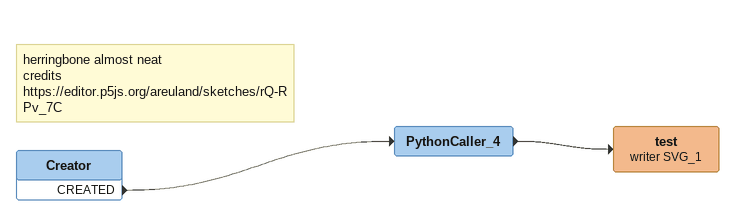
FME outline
Note: herringbone almost neat / credits / https://editor.p5js.org/areuland/sketches/rQ-RPv_7C
Creator
    CREATED -> PythonCaller_4
PythonCaller_4
    -> test (writer SVG_1)
test (writer SVG_1)
